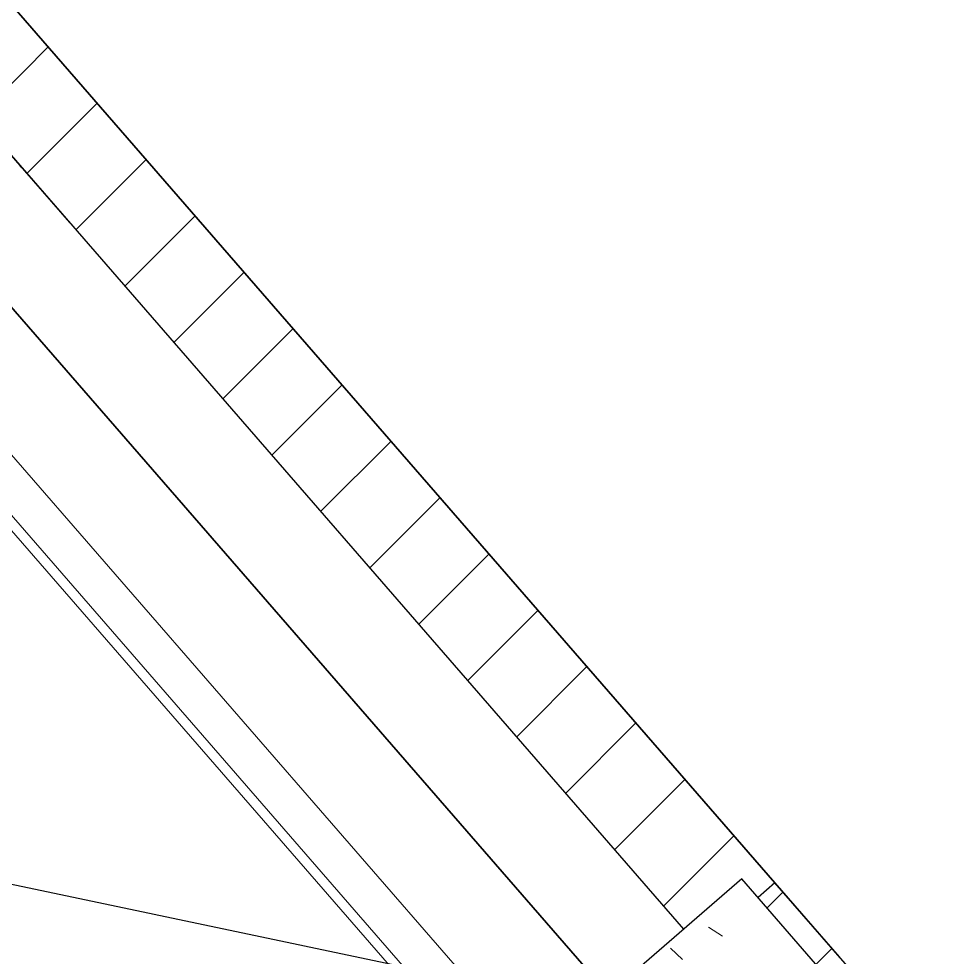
# Model space of a CAD drawing. Header units: millimetres. Extents: x -25371 to 2282244, y -90657 to 147824.
# Drawn here: x 1501857 to 1503733, y 291 to 2181 of the extents above; entities that cross this region are included whole.
import ezdxf
from ezdxf.enums import TextEntityAlignment as Align

# ---------------------------------------------------------------- set-up
doc = ezdxf.new("R2010")
doc.units = ezdxf.units.MM
doc.linetypes.add('CENTER', pattern=[50.800000000000004, 31.75, -6.35, 6.35, -6.35])
doc.linetypes.add('TA_GL_000.90000', pattern=[2.475, 0.9, -0.225, 0.225, -0.225, 0.9])
for name, color, linetype in [('000 - 0_SYM_DWG_GRIDLINE_MAIN_COLOR_251', 251, 'Continuous'), ('000 - 0_SYM_DWG_SLOPE-SYM_TEXT_COLOR_3', 3, 'Continuous'), ('000 - EXISTING_BUILDING_MAIN_COLOR_1', 1, 'Continuous'), ('000 - EXISTING_BUILDING_MAIN_COLOR_251', 251, 'Continuous'), ('000 - GRID', 251, 'CENTER')]:
    doc.layers.add(name, color=color, linetype=linetype)
doc.styles.add('Arial', font='arial.ttf', dxfattribs={"height": 299.9999999999999})
doc.styles.add('TA', font='', dxfattribs={"height": 4.5})
doc.styles.get('TA').set_extended_font_data('Cordia New')
pattern_1 = [(45, (-24258.21549769182, 8816.585454047003), (-106.0660171779821, 106.0660171779821), [])]
pattern_2 = [(189, (1756.883, -1212.422), (-508.1568357601271, 526.2112914364867), [76.2, -838.2]), (134, (1756.883, -1212.422), (-394.9857903304891, -669.2555941417291), [60.96, -670.56]), (239.451, (1714.537, -1168.571), (-903.1431916824583, -143.037147977798), [64.76, -712.36]), (185.184, (1623.572, -1365.779), (-708.0137765364578, 838.295694866425), [114.3, -1257.3]), (235.636, (1564.571, -1295.921), (-1365.987779526862, -123.9433453811558), [97.14, -1068.54]), (130.184, (1623.572, -1365.779), (-1365.990106338075, -123.9298039677927), [91.44, -1005.84]), (160, (1580.221, -1260.784), (-189.3316865027465, 706.5940881800708), [76.19999999999999, -838.1999999999999]), (105, (1580.221, -1260.784), (-669.9239067066636, -393.8512207368178), [60.96, -670.56]), (210.451, (1564.444, -1201.902), (-859.2526192064863, 312.7493993132413), [64.76, -712.36]), (176.5, (1756.883, -1212.422), (-231.2165680656688, -247.1525555399619), [33.528, -628.904, 33.528, -647.192, -673.1]), (176.5, (1756.883, -1212.422), (-231.2165680656688, -247.1525555399619), [-1343.152, 33.528, -639.572]), (146.5, (1756.883, -1212.422), (-464.6152967204333, -127.078109489336), [33.52799999999999, -354.5839999999999, 33.52799999999999, -613.6639999999999, -256.54]), (146.5, (1756.883, -1212.422), (-464.6152967204333, -127.078109489336), [-1035.304, 33.52799999999999, -223.012]), (106.5, (1927.877, -1361.064), (-394.2929835367988, 373.1167907340136), [33.528, -220.472, 33.528, -1810.512]), (106.5, (1927.877, -1361.064), (-394.2929835367988, 373.1167907340136), [-287.528, -758.952, 33.528, -1018.032]), (96.5, (2004.555, -1427.719), (-513.9040909321227, 311.9667727775323), [33.528, -296.672, 33.528, -492.76, -746.76]), (96.5, (2004.555, -1427.719), (-513.9040909321227, 311.9667727775323), [-856.488, 33.528, -713.232])]

# ---------------------------------------------------------------- blocks, each defined once
blk = doc.blocks.new('*U332')
at = {"layer": '000 - 0_SYM_DWG_GRIDLINE_MAIN_COLOR_251', "color": 0, "linetype": 'ByBlock', "ltscale": 5}
blk.add_line((2.000000000000002, 0), (-104.4770278475041, 3.157854177338827e-14), dxfattribs=at)
at = {"layer": '000 - 0_SYM_DWG_GRIDLINE_MAIN_COLOR_251', "color": 3}
blk.add_point((-102.4770278475043, 6.934695973269501e-14), dxfattribs=at)
at = {"style": 'TA', "flags": 1}
blk.add_attdef('LOCATION', (5.999999999999999, -6.000000000000001), '', height=4.5, rotation=270, dxfattribs=at)
at = {"layer": '000 - 0_SYM_DWG_SLOPE-SYM_TEXT_COLOR_3', "style": 'Arial'}
blk.add_attdef('GRID-HEAD', text='', height=4.000000000000002, rotation=270.0000000000003, dxfattribs=at).set_placement((21.73607246799649, -9.050693130819698e-14), align=Align.MIDDLE_CENTER)
blk = doc.blocks.new('C-1-VS01_REV00_20260615-121114_LOPF_DIMS')
at = {"layer": '000 - GRID', "linetype": 'TA_GL_000.90000', "xscale": 75, "yscale": 75, "zscale": 75, "rotation": 131.0000000000055}
blk.add_blockref('*U332', (-28616.77686186112, 16500.85108694169), dxfattribs=at)
blk = doc.blocks.new('ME_LIFT_CAR_STANDARD - S-2500Wx3300D-5440784-2505-01 EGRESS LEVEL PLAN')
at = {"layer": '000 - EXISTING_BUILDING_MAIN_COLOR_1', "lineweight": 9}
for p, q in [((849.9999999999874, 2880.000000000029), (849.9999999999874, 250.0000000000179)), ((749.9999999999883, 2800.00000000003), (749.9999999999883, 280.0000000000176)), ((769.9999999999865, 2800.00000000003), (769.9999999999865, 250.0000000000179))]:
    blk.add_line(p, q, dxfattribs=at)
blk = doc.blocks.new('DPA_Rectangular - 300 x 300mm-V98-2505-01 EGRESS LEVEL PLAN')
at = {"layer": '000 - EXISTING_BUILDING_MAIN_COLOR_1', "lineweight": 9}
h = blk.add_hatch(dxfattribs=at)
h.set_pattern_fill('FP_22', color=256, style=0, pattern_type=2)
h.set_pattern_definition(pattern_2)
h.paths.add_polyline_path([(149.9999999999962, 150.0000000000005), (-150.000000000007, 150.0000000000005), (-150.0000000000092, -149.9999999999919), (150.0000000000027, -149.9999999999919), (149.9999999999962, 102.0900103876725)])
h = blk.add_hatch(dxfattribs=at)
h.set_pattern_fill('FP_22', color=256, style=0, pattern_type=2)
h.set_pattern_definition(pattern_2)
h.paths.add_polyline_path([(149.9999999999962, 150.0000000000005), (-150.000000000007, 150.0000000000005), (-150.0000000000092, -149.9999999999919), (150.0000000000027, -149.9999999999919), (149.9999999999962, 102.0900103876725)])
at = {"layer": '000 - EXISTING_BUILDING_MAIN_COLOR_1'}
for p, q in [((150.000000000001, 150.0000000000045), (-149.9999999999993, 150.0000000000045)), ((-149.9999999999993, 150.0000000000045), (-149.9999999999993, -149.9999999999944)), ((150.000000000001, -149.9999999999944), (150.000000000001, 150.0000000000045)), ((-149.9999999999993, -149.9999999999944), (150.000000000001, -149.9999999999944))]:
    blk.add_line(p, q, dxfattribs=at)
blk = doc.blocks.new('A$C4b8f3cd2')
at = {"layer": '000 - EXISTING_BUILDING_MAIN_COLOR_251', "lineweight": 9}
h = blk.add_hatch(dxfattribs=at)
h.set_pattern_fill('FP_3', color=256, style=0, pattern_type=2)
h.set_pattern_definition(pattern_1)
h.paths.add_polyline_path([(-22239.03871156648, 9164.102609305617), (-22122.06026702002, 9265.790099495327), (-22089.25737441599, 9228.054569330474), (-22055.29363945784, 9257.578700709917), (-24482.70844132639, 12049.95120309605), (-24633.62619636266, 11918.76040014201), (-24502.44028371602, 11767.84827076082), (-24411.87277271127, 11846.57740695429), (-24215.0550640141, 11620.16453288747), (-24305.62257501885, 11541.43539669399), (-22327.43429819023, 9265.790099495327)])
h = blk.add_hatch(dxfattribs=at)
h.set_pattern_fill('FP_3', color=256, style=0, pattern_type=2)
h.set_pattern_definition(pattern_1)
h.paths.add_polyline_path([(-24414.63058953919, 6941.642599947429), (-24414.62682453677, 6941.645872803801), (-24443.14883184881, 6974.449188253957)])
h.paths.add_polyline_path([(-24225.9482976576, 7105.661097364353), (-23580.67360108509, 7666.588066702865), (-23711.88517150079, 7817.530187361898), (-24357.16022230365, 7256.602910096617), (-24243.95128088194, 7126.371057189044)])
h.paths.add_polyline_path([(-22448.6076961417, 8650.674844819898), (-22184.45898498903, 8880.29509304811), (-22315.67055540474, 9031.23721370714), (-22579.81698332907, 8801.614338916926), (-22514.21348135016, 8726.145905150148)])
h.paths.add_polyline_path([(-21958.04580400028, 9077.112448671443), (-21924.08183365955, 9106.636784665177), (-22055.29539726768, 9257.577172673946), (-22089.25509118725, 9228.051942767957), (-21968.94286622026, 9089.648124261803)])
at = {"layer": '000 - EXISTING_BUILDING_MAIN_COLOR_1'}
for p, q in [((-24482.70777415112, 12049.99923250283), (-19248.73454477929, 6029.001785192941)), ((-22055.29363945784, 9257.578700710412), (-24482.68428031815, 12049.9722059401)), ((-22055.29311403894, 9257.57454611149), (-24220.28443513101, 11748.12000775566)), ((-24220.28443513101, 11748.12000775566), (-22055.29311403894, 9257.57454611149)), ((-24305.62257501885, 11541.43539669398), (-22239.03871156648, 9164.102609305617)), ((-24522.17087218992, 11485.69939284312), (-22357.17963858595, 8995.154031842825)), ((-22357.17963858595, 8995.154031842823), (-24522.16826722049, 11485.69639615914)), ((-24522.16826722049, 11485.69639615914), (-22357.17963858595, 8995.154031842821)), ((-26408.94637627329, 9845.555635542278), (-22357.183181923, 8995.150951676642)), ((-22055.29311403894, 9257.57454611149), (-22089.25509118725, 9228.051942767956)), ((-22055.29311403894, 9257.57454611149), (-22089.25509118725, 9228.05194276796)), ((-21989.68773655867, 9182.107742688042), (-22055.29363945784, 9257.578700710412)), ((-22055.29311403894, 9257.57454611149), (-21925.71784456604, 9108.51478029021)), ((-21924.08154362324, 9106.632425452459), (-22055.29311403894, 9257.57454611149)), ((-21924.08183365955, 9106.636784665672), (-21989.68773655867, 9182.107742688042))]:
    blk.add_line(p, q, dxfattribs=at)
for name, p, rotation in [('ME_LIFT_CAR_STANDARD - S-2500Wx3300D-5440784-2505-01 EGRESS LEVEL PLAN', (-23080.24643382157, 8234.10251609127), 40.9999106516646), ('DPA_Rectangular - 300 x 300mm-V98-2505-01 EGRESS LEVEL PLAN', (-22136.85817970254, 9054.174831189284), 220.9999106516643)]:
    blk.add_blockref(name, p, dxfattribs=dict(at, rotation=rotation))

msp = doc.modelspace()

# ---------------------------------------------------------------- block references
for name, p in [('C-1-VS01_REV00_20260615-121114_LOPF_DIMS', (1525434.64800377, -8816.585454047)), ('A$C4b8f3cd2', (1525434.64800377, -8816.585454047028))]:
    msp.add_blockref(name, p)

doc.saveas('drawing.dxf')
